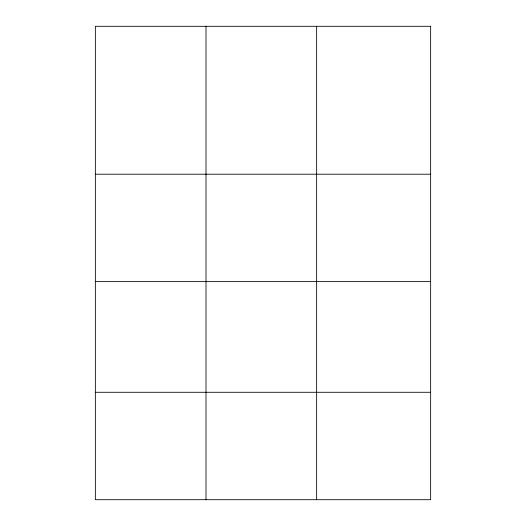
<?xml version="1.0" encoding="UTF-8"?>
<svg xmlns="http://www.w3.org/2000/svg" width="526" height="526" viewBox="0 0 526 526"><rect width="100%" height="100%" fill="white"/><g stroke="black" fill="none" stroke-linecap="round" stroke-linejoin="round"><path stroke-width="0.79" d="M95.351 174.205L430.649 174.205M95.351 281.62L430.649 281.62M95.351 392.284L430.649 392.284M316.645 26.3L316.645 499.7M206.001 26.3L206.001 499.7M430.649 26.3L95.351 26.3L95.351 499.7L430.649 499.7L430.649 26.3"/></g></svg>
